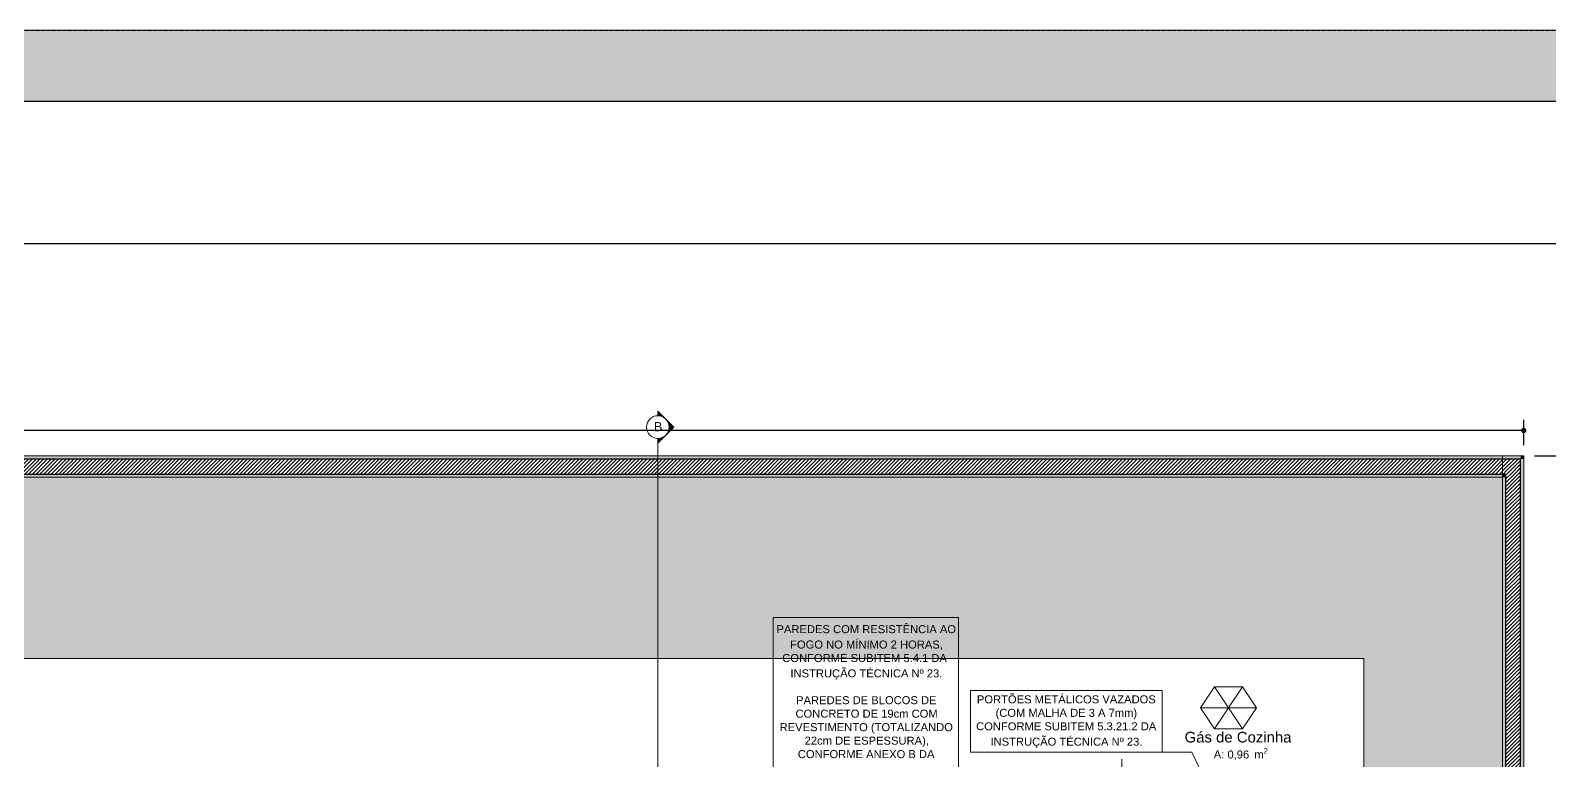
# Model space of a CAD drawing. Header units: metres. Extents: x -1783 to 21505, y -57 to 13660.
# Drawn here: x 13034 to 14458, y 12975 to 13660 of the extents above; entities that cross this region are included whole.
import ezdxf

# ---------------------------------------------------------------- set-up
doc = ezdxf.new("R2010")
doc.units = ezdxf.units.M
doc.header["$MEASUREMENT"] = 0
doc.linetypes.add('Dot & Dashed', pattern=[0.6, 0.5, -0.05, 0, -0.05])
doc.linetypes.add('HIDDEN', pattern=[0.009525, 0.00635, -0.003175])
for name, color, linetype, lineweight in [('0_Caneta_No__7', 7, 'Continuous', 13), ('0_Caneta_No__98', 7, 'Continuous', 0), ('0_Caneta_No__99', 7, 'Continuous', 20), ('Bombeiro', 1, 'Continuous', 0), ('LAJES.EST_Caneta_No__241', 7, 'Continuous', 13), ('PAREDE CONSTRUIR_Caneta_No__241', 7, 'Continuous', 13), ('PAREDE CONSTRUIR_Caneta_No__3', 7, 'Continuous', 25), ('Selos de Zona Archicad_Caneta_No__11', 7, 'Continuous', 5), ('TERRENO.ARQ_Caneta_No__241', 7, 'Continuous', 13)]:
    doc.layers.add(name, color=color, linetype=linetype, lineweight=lineweight)
for name, color, linetype in [('cotas', 7, 'Continuous'), ('COTAS EXECUTIVO.EXEC', 7, 'Continuous'), ('P01', 5, 'Continuous'), ('P015', 121, 'Continuous'), ('P03', 7, 'Continuous'), ('P06', 7, 'Continuous'), ('PAREDE CONSTRUIR', 7, 'Continuous'), ('TERRENO.ARQ', 7, 'Continuous'), ('ZONA', 7, 'Continuous')]:
    doc.layers.add(name, color=color, linetype=linetype)
doc.styles.add('Arial2', font='arial.ttf')
doc.styles.add('GENERATED_STYLE_1', font='arial.ttf')
doc.styles.add('R80', font='romans.shx', dxfattribs={"height": 10})
doc.dimstyles.new('1-50', dxfattribs={"dimtxt": 10, "dimasz": 5, "dimexe": 10, "dimexo": 10, "dimgap": 3, "dimtad": 1, "dimdec": 1, "dimrnd": 1, "dimdsep": 46, "dimtxsty": 'R80', "dimblk": 'DOT', "dimcen": 0, "dimclrd": 252, "dimclre": 252, "dimclrt": 252, "dimadec": 0, "dimazin": 0, "dimtfac": 1, "dimtdec": 1, "dimtix": 1, "dimtmove": 2, "dimatfit": 3, "dimldrblk": 'DOT', "dimfxl": 1, "dimtolj": 1, "dimarcsym": 0})
pattern_1 = [(45, (18585.2446, 16071.2687), (-1.76776695, 1.76776695), [])]

# ---------------------------------------------------------------- blocks, each defined once
blk = doc.blocks.new('_Dot')
at = {"color": 0, "linetype": 'ByBlock', "lineweight": -2}
blk.add_line((-0.5, 0), (-1, 0), dxfattribs=at)
at = {"color": 0, "linetype": 'ByBlock', "const_width": 0.5}
blk.add_lwpolyline([(-0.25, 0, 1), (0.25, 0, 1)], format="xyb", close=True, dxfattribs=at)
blk = doc.blocks.new('*D7129')
at = {"layer": 'COTAS EXECUTIVO.EXEC', "color": 252, "lineweight": -2, "transparency": 16777216}
for p, q in [((10933.8, 13271.1), (10933.8, 13294.9)), ((14433.8, 13271.1), (14433.8, 13294.9)), ((10938.8, 13284.9), (12662.8, 13284.9)), ((14428.8, 13284.9), (12704.1, 13284.9))]:
    blk.add_line(p, q, dxfattribs=at)
at = {"layer": 'COTAS EXECUTIVO.EXEC', "color": 252, "lineweight": -2, "transparency": 16777216, "xscale": 5, "yscale": 5, "zscale": 5, "rotation": 180}
blk.add_blockref('_Dot', (10933.8, 13284.9), dxfattribs=at)
at = {"layer": 'COTAS EXECUTIVO.EXEC', "color": 252, "lineweight": -2, "transparency": 16777216, "xscale": 5, "yscale": 5, "zscale": 5}
blk.add_blockref('_Dot', (14433.8, 13284.9), dxfattribs=at)
at = {"layer": 'COTAS EXECUTIVO.EXEC', "color": 252, "transparency": 16777216, "insert": (12683.4, 13284.9), "char_height": 10, "attachment_point": 5, "style": 'R80'}
blk.add_mtext('\\A1;3500', dxfattribs=at)
blk = doc.blocks.new('*D7131')
at = {"layer": 'COTAS EXECUTIVO.EXEC', "color": 252, "lineweight": -2, "transparency": 16777216}
for p, q in [((14443.8, 13261.1), (14502.7, 13261.1)), ((14492.7, 13256.1), (14492.7, 11331.3)), ((14492.7, 9366.1), (14492.7, 11290.1)), ((14443.8, 9361.1), (14502.7, 9361.1))]:
    blk.add_line(p, q, dxfattribs=at)
at = {"layer": 'COTAS EXECUTIVO.EXEC', "color": 252, "lineweight": -2, "transparency": 16777216, "xscale": 5, "yscale": 5, "zscale": 5}
for p, rotation in [((14492.7, 13261.1), 90), ((14492.7, 9361.1), 270)]:
    blk.add_blockref('_Dot', p, dxfattribs=dict(at, rotation=rotation))
at = {"layer": 'COTAS EXECUTIVO.EXEC', "color": 252, "transparency": 16777216, "insert": (14492.7, 11310.7), "char_height": 10, "attachment_point": 5, "rotation": 90, "style": 'R80'}
blk.add_mtext('\\A1;3900', dxfattribs=at)
blk = doc.blocks.new('Gás de Cozinha_9_24_6', base_point=(-44.932, -32.368))
at = {"layer": 'Selos de Zona Archicad_Caneta_No__11', "color": 7, "lineweight": 5, "attachment_point": 2, "style": 'GENERATED_STYLE_1'}
for s, insert, char_height in [('\\A1;\\pt0,0.55;Gás de Cozinha{\\H0.66x;\\S^  ;\\S^  ;}', (-44.932, -32.254), 0.1), ('\\A1;\\pt0,0.55;A: 0,96{\\H0.66x;\\S^  ;} m{\\H0.66x;\\S2^  ;}', (-44.932, -32.407), 0.075)]:
    blk.add_mtext(s, dxfattribs=dict(at, insert=insert, char_height=char_height))

msp = doc.modelspace()

# ---------------------------------------------------------------- hatches: boundary and pattern name
at = {"linetype": 'Continuous', "lineweight": 0, "true_color": 0x000000}
for points in [[(13622.13, 13303.123), (13622.13, 13298.73, -0.19891237), (13629.63, 13295.623)], [(13629.63, 13295.623, -0.41421356), (13629.63, 13280.623), (13637.13, 13288.123)], [(13622.13, 13273.123), (13629.63, 13280.623, -0.19891237), (13622.13, 13277.517)]]:
    msp.add_hatch(color=18, dxfattribs=at).paths.add_polyline_path(points)
at = {"layer": 'cotas'}
h = msp.add_hatch(color=7, dxfattribs=at)
h.dxf.hatch_style = 1
h.paths.add_polyline_path([(21504.961, 13659.963), (10304.961, 13659.963), (10304.961, 5739.963), (21504.961, 5739.963)])
h.paths.add_polyline_path([(10571.627, 13593.296), (21371.627, 13593.296), (21371.627, 5806.63), (10571.627, 5806.63)], flags=16)
at = {"layer": 'PAREDE CONSTRUIR', "linetype": 'Continuous', "lineweight": 0, "true_color": 0xffffff}
for points in [[(10936.847, 13261.112), (10936.847, 13258.112), (14430.841, 13258.112), (14430.841, 13261.112)], [(14430.841, 13261.112), (14430.841, 13258.112), (14433.841, 13261.112)], [(14430.841, 13258.112), (14433.841, 13258.112), (14433.841, 13261.112)], [(14430.841, 13258.112), (14430.841, 9361.112), (14433.841, 9361.112), (14433.841, 13258.112)], [(14413.841, 13244.112), (11173.847, 13244.112), (11173.847, 13241.112), (14413.841, 13241.112)], [(14413.841, 13244.112), (14413.841, 13241.112), (14416.841, 13244.112)], [(14413.841, 13241.112), (14416.841, 13241.112), (14416.841, 13244.112)], [(14413.841, 13241.112), (14413.841, 10411.212), (14416.841, 10411.212), (14416.841, 13241.112)]]:
    msp.add_hatch(color=7, dxfattribs=at).paths.add_polyline_path(points)
at = {"layer": 'PAREDE CONSTRUIR', "linetype": 'Continuous', "lineweight": 0, "true_color": 0x000000}
h = msp.add_hatch(dxfattribs=at)
h.set_pattern_fill('COMMON_BRICK_0006', color=18, scale=100, style=0, pattern_type=2)
h.set_pattern_definition(pattern_1)
h.paths.add_polyline_path([(11170.847, 13258.112), (11170.847, 13244.112), (14416.841, 13244.112), (14416.841, 13258.112)])
h = msp.add_hatch(dxfattribs=at)
h.set_pattern_fill('COMMON_BRICK_0006', color=18, scale=100, style=0, pattern_type=2)
h.set_pattern_definition(pattern_1)
h.paths.add_polyline_path([(14416.841, 13258.112), (14416.841, 13244.112), (14430.841, 13258.112)])
h = msp.add_hatch(dxfattribs=at)
h.set_pattern_fill('COMMON_BRICK_0006', color=18, scale=100, style=0, pattern_type=2)
h.set_pattern_definition(pattern_1)
h.paths.add_polyline_path([(14416.841, 13244.112), (14430.841, 13244.112), (14430.841, 13258.112)])
h = msp.add_hatch(dxfattribs=at)
h.set_pattern_fill('COMMON_BRICK_0006', color=18, scale=100, style=0, pattern_type=2)
h.set_pattern_definition(pattern_1)
h.paths.add_polyline_path([(14416.841, 13244.112), (14416.841, 10408.212), (14430.841, 10408.212), (14430.841, 13244.112)])
at = {"layer": 'TERRENO.ARQ', "linetype": 'Continuous', "lineweight": 0, "true_color": 0xc5d9be}
msp.add_hatch(color=9, dxfattribs=at).paths.add_polyline_path([(11933.841, 13241.112), (11933.841, 13071.112), (14283.845, 13071.112), (14283.845, 10411.212), (14413.841, 10411.212), (14413.841, 13241.112), (14283.845, 13241.112)])

# ---------------------------------------------------------------- linework, layer by layer
at = {"layer": '0_Caneta_No__98', "color": 7, "linetype": 'Continuous', "lineweight": 0, "flags": 128}
for points in [[(13622.13, 13303.123), (13622.13, 13298.73, -0.19891237), (13629.63, 13295.623)], [(13629.63, 13295.623, -0.41421356), (13629.63, 13280.623), (13637.13, 13288.123)], [(13622.13, 13273.123), (13622.13, 13277.517, 0.19891237), (13629.63, 13280.623)]]:
    msp.add_lwpolyline(points, format="xyb", close=True, dxfattribs=at)
at = {"layer": '0_Caneta_No__98', "color": 7, "linetype": 'Continuous', "lineweight": 0}
msp.add_circle((13622.13, 13288.123), 10.607, dxfattribs=at)
at = {"layer": '0_Caneta_No__99', "color": 7, "linetype": 'Dot & Dashed', "lineweight": 20}
msp.add_line((13622.13, 13273.123), (13622.13, 9305.614), dxfattribs=at)
at = {"layer": 'Bombeiro'}
for p, q in [((13730.175, 13109.531), (13903.991, 13109.531)), ((13730.175, 12918.124), (13730.175, 13109.531)), ((13903.991, 13109.531), (13903.991, 12918.124)), ((13915.184, 13041.055), (14094.746, 13041.055)), ((13915.184, 12983.365), (13915.184, 13041.055)), ((14094.746, 13041.055), (14094.746, 12983.365)), ((14130.883, 13024.87), (14143.965, 13044.494)), ((14170.131, 13044.494), (14143.965, 13005.246)), ((14143.965, 13044.494), (14170.131, 13005.246)), ((14143.965, 13044.494), (14170.131, 13044.494)), ((14170.131, 13044.494), (14183.213, 13024.87)), ((14130.883, 13024.87), (14143.965, 13005.246)), ((14130.883, 13024.87), (14183.213, 13024.87)), ((14170.131, 13005.246), (14183.213, 13024.87)), ((14143.965, 13005.246), (14170.131, 13005.246)), ((14094.746, 12983.365), (13915.184, 12983.365)), ((14056.957, 12829.93), (14056.957, 12976.943)), ((14122.817, 12983.365), (14094.746, 12983.365)), ((14135.503, 12956.444), (14122.817, 12983.365))]:
    msp.add_line(p, q, dxfattribs=at)
at = {"layer": 'LAJES.EST_Caneta_No__241', "color": 7, "linetype": 'Continuous', "lineweight": 13, "flags": 128}
msp.add_lwpolyline([(13693.611, 9961.212), (14149.153, 9961.212), (14149.153, 9361.112), (14183.841, 9361.112), (14433.841, 9361.112), (14433.841, 13261.112), (14413.841, 13261.112), (14413.841, 10041.212), (14283.845, 10041.212), (14283.845, 13071.112), (11933.841, 13071.112), (11933.841, 13261.112), (10933.847, 13261.112), (10933.847, 9561.112)], dxfattribs=at)
msp.add_lwpolyline([(13693.611, 9961.212), (14149.153, 9961.212), (14149.153, 9361.112), (14183.841, 9361.112), (14433.841, 9361.112), (14433.841, 13261.112), (14413.841, 13261.112), (14413.841, 10041.212), (14283.845, 10041.212), (14283.845, 13071.112), (11933.841, 13071.112), (11933.841, 13261.112), (10933.847, 13261.112), (10933.847, 9561.112)], dxfattribs=at)
msp.add_lwpolyline([(13693.611, 9961.212), (14149.153, 9961.212), (14149.153, 9361.112), (14183.841, 9361.112), (14433.841, 9361.112), (14433.841, 13261.112), (14413.841, 13261.112), (14413.841, 10041.212), (14283.845, 10041.212), (14283.845, 13071.112), (11933.841, 13071.112), (11933.841, 13261.112), (10933.847, 13261.112), (10933.847, 9561.112)], dxfattribs=at)
msp.add_lwpolyline([(13693.611, 9961.212), (14149.153, 9961.212), (14149.153, 9361.112), (14183.841, 9361.112), (14433.841, 9361.112), (14433.841, 13261.112), (14413.841, 13261.112), (14413.841, 10041.212), (14283.845, 10041.212), (14283.845, 13071.112), (11933.841, 13071.112), (11933.841, 13261.112), (10933.847, 13261.112), (10933.847, 9561.112)], dxfattribs=at)
msp.add_lwpolyline([(13693.611, 9961.212), (14149.153, 9961.212), (14149.153, 9361.112), (14183.841, 9361.112), (14433.841, 9361.112), (14433.841, 13261.112), (14413.841, 13261.112), (14413.841, 10041.212), (14283.845, 10041.212), (14283.845, 13071.112), (11933.841, 13071.112), (11933.841, 13261.112), (10933.847, 13261.112), (10933.847, 9561.112)], dxfattribs=at)
at = {"layer": 'P01', "color": 7, "linetype": 'HIDDEN', "ltscale": 3}
msp.add_lwpolyline([(10304.961, 5739.963), (21504.961, 5739.963), (21504.961, 13659.963), (10304.961, 13659.963)], close=True, dxfattribs=at)
at = {"layer": 'P015', "color": 7}
msp.add_lwpolyline([(10571.627, 5806.63), (21371.627, 5806.63), (21371.627, 13593.296), (10571.627, 13593.296)], close=True, dxfattribs=at)
at = {"layer": 'P03'}
msp.add_lwpolyline([(10704.961, 5939.963), (21238.294, 5939.963), (21238.294, 13459.963), (10704.961, 13459.963)], close=True, dxfattribs=at)
at = {"layer": 'P06', "color": 7}
msp.add_lwpolyline([(10704.961, 5939.963), (21238.294, 5939.963), (21238.294, 13459.963), (10704.961, 13459.963)], close=True, dxfattribs=at)
at = {"layer": 'PAREDE CONSTRUIR_Caneta_No__241', "color": 7, "linetype": 'Continuous', "lineweight": 13, "flags": 128}
for points in [[(14430.841, 13261.112), (10933.847, 13261.112)], [(14433.841, 13261.112), (14430.841, 13261.112)], [(14433.841, 9361.112), (14433.841, 13261.112)], [(11173.847, 13241.112), (14413.841, 13241.112)], [(14413.841, 13241.112), (14413.841, 10411.212)]]:
    msp.add_lwpolyline(points, dxfattribs=at)
at = {"layer": 'PAREDE CONSTRUIR_Caneta_No__3', "color": 7, "linetype": 'Continuous', "lineweight": 25}
for p, q in [((14416.841, 13258.112), (11170.847, 13258.112)), ((14430.841, 13258.112), (14416.841, 13258.112)), ((14430.841, 13258.112), (14416.841, 13258.112)), ((14430.841, 13244.112), (14430.841, 13258.112)), ((11170.847, 13244.112), (14413.841, 13244.112)), ((14416.841, 13244.112), (14413.841, 13244.112)), ((14416.841, 13244.112), (14413.841, 13244.112)), ((14416.841, 13244.112), (14416.841, 10408.212)), ((14430.841, 10408.212), (14430.841, 13244.112))]:
    msp.add_line(p, q, dxfattribs=at)
at = {"layer": 'TERRENO.ARQ_Caneta_No__241', "color": 7, "linetype": 'Continuous', "lineweight": 13, "flags": 128}
msp.add_lwpolyline([(11933.841, 13241.112), (11933.841, 13071.112), (14283.845, 13071.112), (14283.845, 10411.212), (14413.841, 10411.212), (14413.841, 13241.112), (14283.845, 13241.112)], close=True, dxfattribs=at)

# ---------------------------------------------------------------- block references
at = {"layer": 'ZONA', "color": 7, "linetype": 'Continuous', "lineweight": 0, "xscale": 100, "yscale": 100, "zscale": 100}
msp.add_blockref('Gás de Cozinha_9_24_6', (14168.547, 12991.045), dxfattribs=at)

# ---------------------------------------------------------------- texts
at = {"layer": '0_Caneta_No__7', "color": 7, "lineweight": 13, "insert": (13626.34, 13284.229), "char_height": 8.5, "attachment_point": 9, "style": 'GENERATED_STYLE_1'}
msp.add_mtext('\\A1;\\pt0;B', dxfattribs=at)
at = {"layer": 'Bombeiro', "style": 'Arial2'}
for s, p in [('PAREDES COM RESISTÊNCIA AO', (13733.304, 13094.914)), ('FOGO NO MÍNIMO 2 HORAS,', (13746.041, 13080.514)), ('CONFORME SUBITEM 5.4.1 DA', (13738.721, 13067.875)), ('INSTRUÇÃO TÉCNICA Nº 23.', (13746.381, 13053.476)), ('PAREDES DE BLOCOS DE', (13751.692, 13028.331)), ('PORTÕES METÁLICOS VAZADOS', (13921.161, 13029.121)), ('CONCRETO DE 19cm COM', (13751.09, 13015.693)), ('(COM MALHA DE 3 A 7mm)', (13938.642, 13016.482)), ('REVESTIMENTO (TOTALIZANDO', (13736.219, 13003.054)), ('CONFORME SUBITEM 5.3.21.2 DA', (13920.436, 13003.843)), ('22cm DE ESPESSURA),', (13759.699, 12990.42)), ('INSTRUÇÃO TÉCNICA Nº 23.', (13933.908, 12989.444)), ('CONFORME ANEXO B DA', (13753.304, 12977.781))]:
    msp.add_text(s, height=7.50343, rotation=360, dxfattribs=at).set_placement(p)

# ---------------------------------------------------------------- dimensions: what is measured, and where the dimension line sits
at = {"layer": 'COTAS EXECUTIVO.EXEC'}
dim = msp.add_linear_dim(base=(14433.841, 13284.904), p1=(10933.847, 13261.112), p2=(14433.841, 13261.112), dimstyle='1-50', dxfattribs=at)
dim.commit()
dim.dimension.update_dxf_attribs({"geometry": '*D7129', "text_midpoint": (12683.435, 13284.904), "dimtype": 160})
dim = msp.add_linear_dim(base=(14492.657, 13261.112), p1=(14433.841, 9361.112), p2=(14433.841, 13261.112), angle=90, dimstyle='1-50', dxfattribs=at)
dim.commit()
dim.dimension.update_dxf_attribs({"geometry": '*D7131', "text_midpoint": (14492.657, 11310.703), "dimtype": 160})

doc.saveas('drawing.dxf')
